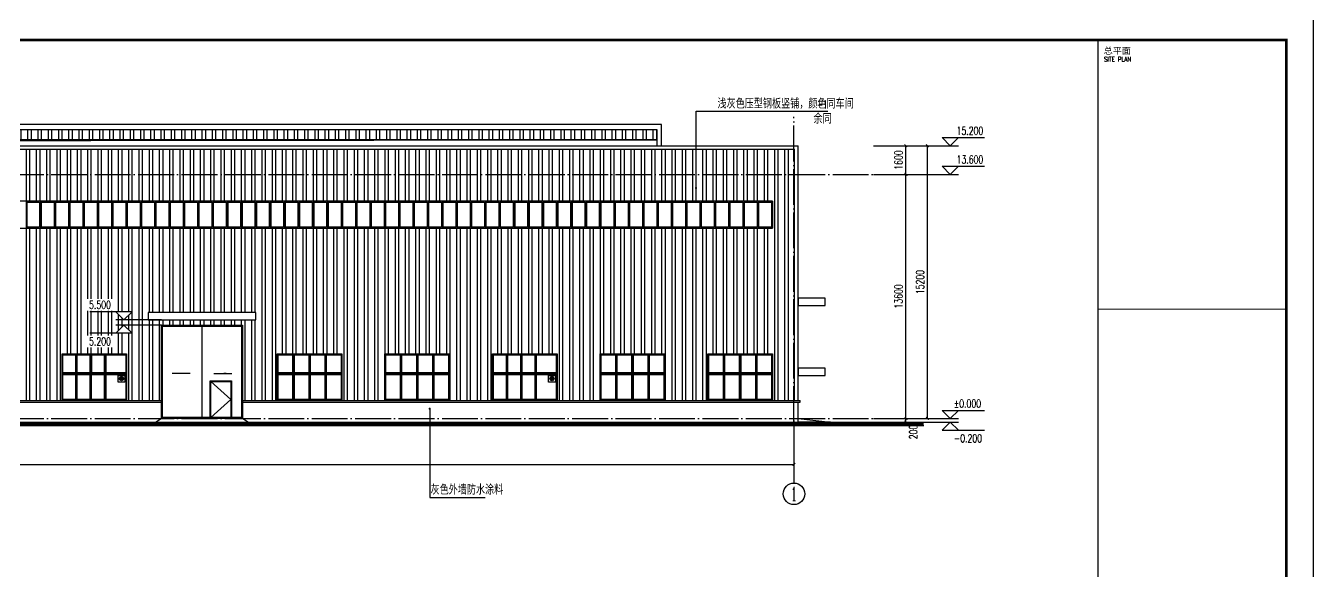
# Model space of a CAD drawing. Extents: x 1900113 to 2270874, y 17288394 to 17931430.
# Drawn here: x 2199099 to 2270874, y 17490709 to 17521107 of the extents above; entities that cross this region are included whole.
import ezdxf
from ezdxf.enums import TextEntityAlignment as Align

# ---------------------------------------------------------------- set-up
doc = ezdxf.new("R2010")
doc.units = 0
doc.header["$LTSCALE"] = 1000
doc.header["$MEASUREMENT"] = 0
doc.linetypes.add('DOTE', pattern=[2.42, 2, -0.2, 0.02, -0.2])
doc.layers.get('Defpoints').update_dxf_attribs({"color": 250})
for name, color, linetype in [('0 - 立面线', 7, 'Continuous'), ('AXIS_TEXT', 7, 'Continuous'), ('AXIS_外部', 171, 'Continuous'), ('DIM_ELEV', 145, 'Continuous'), ('DIM_LEAD', 145, 'Continuous'), ('DOTE', 1, 'DOTE'), ('PUB_DIM', 161, 'Continuous'), ('PUB_TEXT', 7, 'Continuous'), ('TK', 4, 'Continuous'), ('WINDOW', 140, 'Continuous'), ('填充', 8, 'Continuous')]:
    doc.layers.add(name, color=color, linetype=linetype)
doc.styles.add('_TCH_AXIS', font='COMPLEX', dxfattribs={"bigfont": 'GBCBIG'})
doc.styles.add('_TCH_DIM', font='SIMPLEX', dxfattribs={"bigfont": 'GBCBIG'})
doc.styles.add('_TCH_DIM_T3', font='SIMPLEX', dxfattribs={"width": 0.705882, "bigfont": 'GBCBIG'})
doc.styles.add('COMPLEX', font='COMPLEX')
doc.styles.add('ROMANS', font='romans', dxfattribs={"width": 0.65, "height": 231.275})
doc.styles.add('图签宋体', font='', dxfattribs={"height": 300})
doc.styles.get('图签宋体').set_extended_font_data('NSimSun')
doc.dimstyles.new('_TCH_ARCH&&150', dxfattribs={"dimtxt": 446.25, "dimasz": 150, "dimexe": 375, "dimexo": 450, "dimgap": 189.375, "dimtad": 1, "dimdec": 0, "dimzin": 0, "dimdsep": 46, "dimtxsty": '_TCH_DIM_T3', "dimblk": 'ARCHTICK', "dimcen": 0.09, "dimclrt": 7, "dimazin": 2, "dimtfac": 1, "dimtdec": 0, "dimtix": 1, "dimtmove": 2, "dimatfit": 3, "dimfxl": 0, "dimtolj": 1, "dimtzin": 0, "dimarcsym": 0})

# ---------------------------------------------------------------- blocks, each defined once
blk = doc.blocks.new('A$C474D48D3')
h = blk.add_hatch(color=1)
edge = h.paths.add_edge_path()
edge.add_arc((-125, -125), 75, 0, 360)
blk.add_lwpolyline([(-250, 0), (0, 0), (0, -250), (-250, -250)], close=True)
blk.add_circle((-125, -125), 75)
blk = doc.blocks.new('GeYuanFrame_10587063', base_point=(20.09, 4.53))
at = {"layer": 'TK'}
blk.add_lwpolyline([(20.09, 4.53), (20.09, 598.53), (1071.09, 598.53), (1071.09, 4.53)], close=True, dxfattribs=at)
at = {"layer": 'TK', "const_width": 1}
blk.add_lwpolyline([(45.09, 588.53), (1061.09, 588.53), (1061.09, 14.53), (45.09, 14.53)], close=True, dxfattribs=at)
at = {"layer": 'TK'}
for points, const_width in [([(991.09, 588.53), (991.09, 14.53)], 0.4), ([(991.09, 488.5), (1061.09, 488.5)], 0.35)]:
    blk.add_lwpolyline(points, dxfattribs=dict(at, const_width=const_width))
at = {"layer": 'TK', "style": '图签宋体'}
blk.add_text('总平面', height=2.4, dxfattribs=at).set_placement((993.23, 583.28))
at = {"layer": 'TK', "style": 'ROMANS', "width": 0.76}
blk.add_text('SITE PLAN', height=1.697, dxfattribs=at).set_placement((993.35, 580.49))
blk = doc.blocks.new('_ArchTick')
at = {"color": 0, "linetype": 'ByBlock', "const_width": 0.4}
blk.add_lwpolyline([(-0.5, -0.5), (0.5, 0.5)], dxfattribs=at)
blk = doc.blocks.new('*D126')
at = {"layer": 'Defpoints', "color": 0}
for p in [(2245916, 17514424), (2249366, 17514424), (2245916, 17499224)]:
    blk.add_point(p, dxfattribs=at)
at = {"layer": 'PUB_DIM', "color": 0, "lineweight": -2}
for p, q in [((2246366, 17514424), (2249741, 17514424)), ((2249366, 17499224), (2249366, 17514424)), ((2246366, 17499224), (2249741, 17499224))]:
    blk.add_line(p, q, dxfattribs=at)
at = {"layer": 'PUB_DIM', "color": 0, "lineweight": -2, "xscale": 150, "yscale": 150, "zscale": 150}
for p, rotation in [((2249366, 17514424), 90), ((2249366, 17499224), 270)]:
    blk.add_blockref('_ArchTick', p, dxfattribs=dict(at, rotation=rotation))
at = {"layer": 'PUB_DIM', "color": 7, "insert": (2248953, 17506824), "char_height": 446.2, "attachment_point": 5, "rotation": 90, "style": '_TCH_DIM_T3'}
blk.add_mtext('\\A1;15200', dxfattribs=at)
blk = doc.blocks.new('*D127')
at = {"layer": 'Defpoints', "color": 0}
for p in [(2245916, 17499224), (2245916, 17499024), (2248166, 17499224)]:
    blk.add_point(p, dxfattribs=at)
at = {"layer": 'PUB_DIM', "color": 0, "lineweight": -2}
for p, q in [((2246366, 17499224), (2248541, 17499224)), ((2246366, 17499024), (2248541, 17499024)), ((2248166, 17499224), (2248166, 17499374)), ((2248166, 17499024), (2248166, 17499224)), ((2248166, 17499024), (2248166, 17498874))]:
    blk.add_line(p, q, dxfattribs=at)
at = {"layer": 'PUB_DIM', "color": 0, "lineweight": -2, "xscale": 150, "yscale": 150, "zscale": 150}
for p, rotation in [((2248166, 17499224), 270), ((2248166, 17499024), 90)]:
    blk.add_blockref('_ArchTick', p, dxfattribs=dict(at, rotation=rotation))
at = {"layer": 'PUB_DIM', "color": 7, "insert": (2248578, 17498469), "char_height": 446.2, "attachment_point": 5, "rotation": 90, "style": '_TCH_DIM_T3'}
blk.add_mtext('\\A1;200', dxfattribs=at)
blk = doc.blocks.new('*D128')
at = {"layer": 'Defpoints', "color": 0}
for p in [(2245916, 17512824), (2248166, 17512824), (2245916, 17499224)]:
    blk.add_point(p, dxfattribs=at)
at = {"layer": 'PUB_DIM', "color": 0, "lineweight": -2}
for p, q in [((2246366, 17512824), (2248541, 17512824)), ((2248166, 17499224), (2248166, 17512824)), ((2246366, 17499224), (2248541, 17499224))]:
    blk.add_line(p, q, dxfattribs=at)
at = {"layer": 'PUB_DIM', "color": 0, "lineweight": -2, "xscale": 150, "yscale": 150, "zscale": 150}
for p, rotation in [((2248166, 17512824), 90), ((2248166, 17499224), 270)]:
    blk.add_blockref('_ArchTick', p, dxfattribs=dict(at, rotation=rotation))
at = {"layer": 'PUB_DIM', "color": 7, "insert": (2247753, 17506024), "char_height": 446.2, "attachment_point": 5, "rotation": 90, "style": '_TCH_DIM_T3'}
blk.add_mtext('\\A1;13600', dxfattribs=at)
blk = doc.blocks.new('*D129')
at = {"layer": 'Defpoints', "color": 0}
for p in [(2245916, 17514424), (2248166, 17514424), (2245916, 17512824)]:
    blk.add_point(p, dxfattribs=at)
at = {"layer": 'PUB_DIM', "color": 0, "lineweight": -2}
for p, q in [((2246366, 17514424), (2248541, 17514424)), ((2248166, 17512824), (2248166, 17514424)), ((2246366, 17512824), (2248541, 17512824))]:
    blk.add_line(p, q, dxfattribs=at)
at = {"layer": 'PUB_DIM', "color": 0, "lineweight": -2, "xscale": 150, "yscale": 150, "zscale": 150}
for p, rotation in [((2248166, 17514424), 90), ((2248166, 17512824), 270)]:
    blk.add_blockref('_ArchTick', p, dxfattribs=dict(at, rotation=rotation))
at = {"layer": 'PUB_DIM', "color": 7, "insert": (2247753, 17513624), "char_height": 446.2, "attachment_point": 5, "rotation": 90, "style": '_TCH_DIM_T3'}
blk.add_mtext('\\A1;1600', dxfattribs=at)
blk = doc.blocks.new('*D130')
at = {"layer": 'AXIS_外部', "color": 0, "lineweight": -2}
for p, q in [((2133924, 17498674), (2133924, 17496287)), ((2241924, 17498674), (2241924, 17496287)), ((2133924, 17496662), (2241924, 17496662))]:
    blk.add_line(p, q, dxfattribs=at)
at = {"layer": 'Defpoints', "color": 0}
for p in [(2133924, 17499124), (2241924, 17499124), (2241924, 17496662)]:
    blk.add_point(p, dxfattribs=at)
at = {"layer": 'AXIS_外部', "color": 0, "lineweight": -2, "xscale": 150, "yscale": 150, "zscale": 150, "rotation": 180}
blk.add_blockref('_ArchTick', (2133924, 17496662), dxfattribs=at)
at = {"layer": 'AXIS_外部', "color": 0, "lineweight": -2, "xscale": 150, "yscale": 150, "zscale": 150}
blk.add_blockref('_ArchTick', (2241924, 17496662), dxfattribs=at)
at = {"layer": 'AXIS_外部', "color": 7, "insert": (2187924, 17497075), "char_height": 446.2, "attachment_point": 5, "style": '_TCH_DIM_T3'}
blk.add_mtext('\\A1;108000', dxfattribs=at)
blk = doc.blocks.new('_AXISO')
blk.add_circle((0, 0), 0.5)
at = {"layer": 'AXIS_TEXT', "style": 'COMPLEX', "width": 1.041667}
blk.add_attdef('A', text='', height=0.56, dxfattribs=at).set_placement((-0.25, -0.28), (0.25, -0.28), align=Align.FIT)

msp = doc.modelspace()

# ---------------------------------------------------------------- hatches: boundary and pattern name
at = {"layer": 'WINDOW'}
for points in [[(2207265.3, 17501724.2), (2207715.3, 17501724.2), (2207715.3, 17501784.2)], [(2210581.7, 17501724.2), (2210131.7, 17501724.2), (2210131.7, 17501784.2)]]:
    msp.add_hatch(color=256, dxfattribs=at).paths.add_polyline_path(points)
at = {"layer": '填充'}
h = msp.add_hatch(dxfattribs=at)
h.set_pattern_fill('ANSI32,_O', color=256, scale=120, angle=45)
h.set_pattern_definition([(90, (-1624.4, 5784.9), (-571.5, 6e-14), []), (90, (-1433.9, 5975.4), (-571.5, 6e-14), [])])
h.paths.add_polyline_path([(2234299.1, 17515302.3), (2138299.1, 17515302.3), (2138299.1, 17514757.7), (2234299.1, 17514757.7)])
h = msp.add_hatch(dxfattribs=at)
h.set_pattern_fill('ANSI32,_O', color=256, scale=120, angle=45)
h.set_pattern_definition([(90, (0, 0), (-571.5, 6e-14), []), (90, (190.5, 190.5), (-571.5, 6e-14), [])])
edge = h.paths.add_edge_path()
edge.add_line((2241963.5, 17514224.2), (2181881.8, 17514224.2))
edge.add_line((2181881.8, 17514224.2), (2181881.8, 17512035.7))
edge.add_arc((2181881.8, 17512065.7), 30, 90, 270, ccw=False)
edge.add_line((2181881.8, 17512095.7), (2181881.8, 17514224.2))
edge.add_line((2181881.8, 17514224.2), (2133883.5, 17514224.2))
edge.add_line((2133883.5, 17514224.2), (2133883.5, 17500224.2))
edge.add_line((2133883.5, 17500224.2), (2135123.5, 17500224.2))
edge.add_line((2135123.5, 17500224.2), (2135123.5, 17502824.2))
edge.add_line((2135123.5, 17502824.2), (2138723.5, 17502824.2))
edge.add_line((2138723.5, 17502824.2), (2138723.5, 17500224.2))
edge.add_line((2138723.5, 17500224.2), (2141123.5, 17500224.2))
edge.add_line((2141123.5, 17500224.2), (2141123.5, 17502824.2))
edge.add_line((2141123.5, 17502824.2), (2144723.5, 17502824.2))
edge.add_line((2144723.5, 17502824.2), (2144723.5, 17500224.2))
edge.add_line((2144723.5, 17500224.2), (2147123.5, 17500224.2))
edge.add_line((2147123.5, 17500224.2), (2147123.5, 17502824.2))
edge.add_line((2147123.5, 17502824.2), (2150723.5, 17502824.2))
edge.add_line((2150723.5, 17502824.2), (2150723.5, 17500224.2))
edge.add_line((2150723.5, 17500224.2), (2153123.5, 17500224.2))
edge.add_line((2153123.5, 17500224.2), (2153123.5, 17502824.2))
edge.add_line((2153123.5, 17502824.2), (2156723.5, 17502824.2))
edge.add_line((2156723.5, 17502824.2), (2156723.5, 17500224.2))
edge.add_line((2156723.5, 17500224.2), (2158673.5, 17500224.2))
edge.add_line((2158673.5, 17500224.2), (2158673.5, 17504424.2))
edge.add_line((2158673.5, 17504424.2), (2163173.5, 17504424.2))
edge.add_line((2163173.5, 17504424.2), (2163173.5, 17500224.2))
edge.add_line((2163173.5, 17500224.2), (2165123.5, 17500224.2))
edge.add_line((2165123.5, 17500224.2), (2165123.5, 17502824.2))
edge.add_line((2165123.5, 17502824.2), (2168723.5, 17502824.2))
edge.add_line((2168723.5, 17502824.2), (2168723.5, 17500224.2))
edge.add_line((2168723.5, 17500224.2), (2171123.5, 17500224.2))
edge.add_line((2171123.5, 17500224.2), (2171123.5, 17502824.2))
edge.add_line((2171123.5, 17502824.2), (2174723.5, 17502824.2))
edge.add_line((2174723.5, 17502824.2), (2174723.5, 17500224.2))
edge.add_line((2174723.5, 17500224.2), (2177123.5, 17500224.2))
edge.add_line((2177123.5, 17500224.2), (2177123.5, 17502824.2))
edge.add_line((2177123.5, 17502824.2), (2180723.5, 17502824.2))
edge.add_line((2180723.5, 17502824.2), (2180723.5, 17500224.2))
edge.add_line((2180723.5, 17500224.2), (2183123.5, 17500224.2))
edge.add_line((2183123.5, 17500224.2), (2183123.5, 17502824.2))
edge.add_line((2183123.5, 17502824.2), (2186723.5, 17502824.2))
edge.add_line((2186723.5, 17502824.2), (2186723.5, 17500224.2))
edge.add_line((2186723.5, 17500224.2), (2189123.5, 17500224.2))
edge.add_line((2189123.5, 17500224.2), (2189123.5, 17502824.2))
edge.add_line((2189123.5, 17502824.2), (2192723.5, 17502824.2))
edge.add_line((2192723.5, 17502824.2), (2192723.5, 17500224.2))
edge.add_line((2192723.5, 17500224.2), (2195123.5, 17500224.2))
edge.add_line((2195123.5, 17500224.2), (2195123.5, 17502824.2))
edge.add_line((2195123.5, 17502824.2), (2198723.5, 17502824.2))
edge.add_line((2198723.5, 17502824.2), (2198723.5, 17500224.2))
edge.add_line((2198723.5, 17500224.2), (2201123.5, 17500224.2))
edge.add_line((2201123.5, 17500224.2), (2201123.5, 17502824.2))
edge.add_line((2201123.5, 17502824.2), (2204723.5, 17502824.2))
edge.add_line((2204723.5, 17502824.2), (2204723.5, 17500224.2))
edge.add_line((2204723.5, 17500224.2), (2206673.5, 17500224.2))
edge.add_line((2206673.5, 17500224.2), (2206673.5, 17504424.2))
edge.add_line((2206673.5, 17504424.2), (2204573.5, 17504424.2))
edge.add_line((2204573.5, 17504424.2), (2205023.5, 17503974.2))
edge.add_line((2205023.5, 17503974.2), (2204123.5, 17503974.2))
edge.add_line((2204123.5, 17503974.2), (2204573.5, 17504424.2))
edge.add_line((2204573.5, 17504424.2), (2206673.5, 17504424.2))
edge.add_line((2206673.5, 17504424.2), (2211173.5, 17504424.2))
edge.add_line((2211173.5, 17504424.2), (2211173.5, 17500224.2))
edge.add_line((2211173.5, 17500224.2), (2213123.5, 17500224.2))
edge.add_line((2213123.5, 17500224.2), (2213123.5, 17502824.2))
edge.add_line((2213123.5, 17502824.2), (2216723.5, 17502824.2))
edge.add_line((2216723.5, 17502824.2), (2216723.5, 17500224.2))
edge.add_line((2216723.5, 17500224.2), (2219123.5, 17500224.2))
edge.add_line((2219123.5, 17500224.2), (2219123.5, 17502824.2))
edge.add_line((2219123.5, 17502824.2), (2222723.5, 17502824.2))
edge.add_line((2222723.5, 17502824.2), (2222723.5, 17500224.2))
edge.add_line((2222723.5, 17500224.2), (2225123.5, 17500224.2))
edge.add_line((2225123.5, 17500224.2), (2225123.5, 17502824.2))
edge.add_line((2225123.5, 17502824.2), (2228723.5, 17502824.2))
edge.add_line((2228723.5, 17502824.2), (2228723.5, 17500224.2))
edge.add_line((2228723.5, 17500224.2), (2231123.5, 17500224.2))
edge.add_line((2231123.5, 17500224.2), (2231123.5, 17502824.2))
edge.add_line((2231123.5, 17502824.2), (2234723.5, 17502824.2))
edge.add_line((2234723.5, 17502824.2), (2234723.5, 17500224.2))
edge.add_line((2234723.5, 17500224.2), (2237123.5, 17500224.2))
edge.add_line((2237123.5, 17500224.2), (2237123.5, 17502824.2))
edge.add_line((2237123.5, 17502824.2), (2240723.5, 17502824.2))
edge.add_line((2240723.5, 17502824.2), (2240723.5, 17500224.2))
edge.add_line((2240723.5, 17500224.2), (2241963.5, 17500224.2))
edge.add_line((2241963.5, 17500224.2), (2241963.5, 17514224.2))
h.paths.add_polyline_path([(2135123.5, 17509824.2), (2135123.5, 17511324.2), (2240723.5, 17511324.2), (2240723.5, 17509824.2)], flags=16)
h.paths.add_polyline_path([(2205023.5, 17505174.2), (2204573.5, 17504724.2), (2205923.5, 17504724.2), (2205923.5, 17505124.2), (2211923.5, 17505124.2), (2211923.5, 17504724.2), (2205923.5, 17504724.2), (2204573.5, 17504724.2), (2204123.5, 17505174.2)], flags=16)
h.paths.add_polyline_path([(2163923.5, 17505124.2), (2163923.5, 17504724.2), (2157923.5, 17504724.2), (2157923.5, 17505124.2)], flags=16)
h.paths.add_polyline_path([(2202519.4, 17503180.1), (2204002.6, 17503180.1), (2204002.6, 17503849.5), (2202519.4, 17503849.5)], flags=16)
h.paths.add_polyline_path([(2202519.4, 17505220.1), (2204002.6, 17505220.1), (2204002.6, 17505889.5), (2202519.4, 17505889.5)], flags=16)

# ---------------------------------------------------------------- linework, layer by layer
for p, q in [((2234539.1, 17515602.3), (2138059.1, 17515602.3)), ((2234299.1, 17515302.3), (2138299.1, 17515302.3)), ((2234299.1, 17514424.2), (2234299.1, 17515302.3)), ((2234539.1, 17514424.2), (2234539.1, 17515602.3)), ((2234299.1, 17514757.7), (2138299.1, 17514757.7)), ((2242163.5, 17500224.2), (2242163.5, 17514424.2)), ((2127923.5, 17499024.2), (2249162.4, 17499024.2)), ((2127923.5, 17498824.2), (2249162.4, 17498824.2))]:
    msp.add_line(p, q)
for points in [[(2234299.1, 17515302.3), (2138299.1, 17515302.3), (2138299.1, 17514757.7), (2234299.1, 17514757.7)], [(2135123.5, 17509824.2), (2240723.5, 17509824.2), (2240723.5, 17511324.2), (2135123.5, 17511324.2)], [(2243963.5, 17499024.2), (2242163.5, 17499024.2), (2242163.5, 17499224.2)]]:
    msp.add_lwpolyline(points, close=True)
msp.add_lwpolyline([(2138299.1, 17514424.2), (2139537.2, 17514642.4), (2234299.1, 17514757.7)])
at = {"layer": '0 - 立面线'}
for p, q in [((2133683.5, 17514424.2), (2242163.5, 17514424.2)), ((2133883.5, 17514224.2), (2241963.5, 17514224.2)), ((2241963.5, 17500224.2), (2241963.5, 17514224.2)), ((2199123.5, 17511324.2), (2199123.5, 17509824.2)), ((2199923.5, 17511324.2), (2199923.5, 17509824.2)), ((2200723.5, 17511324.2), (2200723.5, 17509824.2)), ((2201523.5, 17511324.2), (2201523.5, 17509824.2)), ((2202323.5, 17511324.2), (2202323.5, 17509824.2)), ((2203123.5, 17511324.2), (2203123.5, 17509824.2)), ((2203923.5, 17511324.2), (2203923.5, 17509824.2)), ((2204723.5, 17511324.2), (2204723.5, 17509824.2)), ((2205523.5, 17511324.2), (2205523.5, 17509824.2)), ((2206323.5, 17511324.2), (2206323.5, 17509824.2)), ((2207123.5, 17511324.2), (2207123.5, 17509824.2)), ((2207923.5, 17511324.2), (2207923.5, 17509824.2)), ((2208723.5, 17511324.2), (2208723.5, 17509824.2)), ((2209523.5, 17511324.2), (2209523.5, 17509824.2)), ((2210323.5, 17511324.2), (2210323.5, 17509824.2)), ((2211123.5, 17511324.2), (2211123.5, 17509824.2)), ((2211923.5, 17511324.2), (2211923.5, 17509824.2)), ((2212723.5, 17511324.2), (2212723.5, 17509824.2)), ((2213523.5, 17511324.2), (2213523.5, 17509824.2)), ((2214323.5, 17511324.2), (2214323.5, 17509824.2)), ((2215123.5, 17511324.2), (2215123.5, 17509824.2)), ((2215923.5, 17511324.2), (2215923.5, 17509824.2)), ((2216723.5, 17511324.2), (2216723.5, 17509824.2)), ((2217523.5, 17511324.2), (2217523.5, 17509824.2)), ((2218323.5, 17511324.2), (2218323.5, 17509824.2)), ((2219123.5, 17511324.2), (2219123.5, 17509824.2)), ((2219923.5, 17511324.2), (2219923.5, 17509824.2)), ((2220723.5, 17511324.2), (2220723.5, 17509824.2)), ((2221523.5, 17511324.2), (2221523.5, 17509824.2)), ((2222323.5, 17511324.2), (2222323.5, 17509824.2)), ((2223123.5, 17511324.2), (2223123.5, 17509824.2)), ((2223923.5, 17511324.2), (2223923.5, 17509824.2)), ((2224723.5, 17511324.2), (2224723.5, 17509824.2)), ((2225523.5, 17511324.2), (2225523.5, 17509824.2)), ((2226323.5, 17511324.2), (2226323.5, 17509824.2)), ((2227123.5, 17511324.2), (2227123.5, 17509824.2)), ((2227923.5, 17511324.2), (2227923.5, 17509824.2)), ((2228723.5, 17511324.2), (2228723.5, 17509824.2)), ((2229523.5, 17511324.2), (2229523.5, 17509824.2)), ((2230323.5, 17511324.2), (2230323.5, 17509824.2)), ((2231123.5, 17511324.2), (2231123.5, 17509824.2)), ((2231923.5, 17511324.2), (2231923.5, 17509824.2)), ((2232723.5, 17511324.2), (2232723.5, 17509824.2)), ((2233523.5, 17511324.2), (2233523.5, 17509824.2)), ((2234323.5, 17511324.2), (2234323.5, 17509824.2)), ((2235123.5, 17511324.2), (2235123.5, 17509824.2)), ((2235923.5, 17511324.2), (2235923.5, 17509824.2)), ((2236723.5, 17511324.2), (2236723.5, 17509824.2)), ((2237523.5, 17511324.2), (2237523.5, 17509824.2)), ((2238323.5, 17511324.2), (2238323.5, 17509824.2)), ((2239123.5, 17511324.2), (2239123.5, 17509824.2)), ((2239923.5, 17511324.2), (2239923.5, 17509824.2)), ((2240723.5, 17511324.2), (2240723.5, 17509824.2)), ((2240723.5, 17511324.2), (2240723.5, 17509824.2)), ((2208923.5, 17504374.2), (2208923.5, 17499274.2)), ((2201923.5, 17502824.2), (2201923.5, 17500224.2)), ((2202723.5, 17502824.2), (2202723.5, 17500224.2)), ((2203523.5, 17502824.2), (2203523.5, 17500224.2)), ((2214023.5, 17502824.2), (2214023.5, 17500224.2)), ((2214923.5, 17502824.2), (2214923.5, 17500224.2)), ((2215823.5, 17502824.2), (2215823.5, 17500224.2)), ((2220023.5, 17502824.2), (2220023.5, 17500224.2)), ((2220923.5, 17502824.2), (2220923.5, 17500224.2)), ((2221823.5, 17502824.2), (2221823.5, 17500224.2)), ((2225923.5, 17502824.2), (2225923.5, 17500224.2)), ((2226723.5, 17502824.2), (2226723.5, 17500224.2)), ((2227523.5, 17502824.2), (2227523.5, 17500224.2)), ((2232023.5, 17502824.2), (2232023.5, 17500224.2)), ((2232923.5, 17502824.2), (2232923.5, 17500224.2)), ((2233823.5, 17502824.2), (2233823.5, 17500224.2)), ((2238023.5, 17502824.2), (2238023.5, 17500224.2)), ((2238923.5, 17502824.2), (2238923.5, 17500224.2)), ((2239823.5, 17502824.2), (2239823.5, 17500224.2)), ((2201123.5, 17501724.2), (2204723.5, 17501724.2)), ((2213123.5, 17501724.2), (2216723.5, 17501724.2)), ((2219123.5, 17501724.2), (2222723.5, 17501724.2)), ((2225123.5, 17501724.2), (2228723.5, 17501724.2)), ((2231123.5, 17501724.2), (2234723.5, 17501724.2)), ((2237123.5, 17501724.2), (2240723.5, 17501724.2)), ((2163173.5, 17500224.2), (2206673.5, 17500224.2)), ((2211173.5, 17500224.2), (2242263.5, 17500224.2)), ((2242263.5, 17500124.2), (2242263.5, 17500224.2)), ((2163173.5, 17500124.2), (2206673.5, 17500124.2)), ((2211173.5, 17500124.2), (2242263.5, 17500124.2)), ((2242163.5, 17499024.2), (2242163.5, 17500124.2))]:
    msp.add_line(p, q, dxfattribs=at)
at = {"layer": '0 - 立面线', "color": 251}
msp.add_lwpolyline([(2242163.5, 17505924.2), (2242163.5, 17505524.2), (2243663.5, 17505524.2), (2243663.5, 17505924.2)], close=True, dxfattribs=at)
at = {"layer": '0 - 立面线'}
for points in [[(2205923.5, 17505124.2), (2205923.5, 17504724.2), (2211923.5, 17504724.2), (2211923.5, 17505124.2)], [(2206673.5, 17504424.2), (2211173.5, 17504424.2), (2211173.5, 17499224.2), (2206673.5, 17499224.2)], [(2201123.5, 17502824.2), (2204723.5, 17502824.2), (2204723.5, 17500224.2), (2201123.5, 17500224.2)], [(2213123.5, 17502824.2), (2216723.5, 17502824.2), (2216723.5, 17500224.2), (2213123.5, 17500224.2)], [(2219123.5, 17502824.2), (2222723.5, 17502824.2), (2222723.5, 17500224.2), (2219123.5, 17500224.2)], [(2225123.5, 17502824.2), (2228723.5, 17502824.2), (2228723.5, 17500224.2), (2225123.5, 17500224.2)], [(2231123.5, 17502824.2), (2234723.5, 17502824.2), (2234723.5, 17500224.2), (2231123.5, 17500224.2)], [(2237123.5, 17502824.2), (2240723.5, 17502824.2), (2240723.5, 17500224.2), (2237123.5, 17500224.2)], [(2242163.5, 17502024.2), (2242163.5, 17501624.2), (2243663.5, 17501624.2), (2243663.5, 17502024.2)], [(2209373.5, 17501324.2), (2210573.5, 17501324.2), (2210573.5, 17499224.2), (2209373.5, 17499224.2)], [(2211173.5, 17499224.2), (2206673.5, 17499224.2), (2206373.5, 17499024.2), (2211473.5, 17499024.2)]]:
    msp.add_lwpolyline(points, close=True, dxfattribs=at)
at = {"layer": '0 - 立面线', "const_width": 200}
msp.add_lwpolyline([(2127923.5, 17498924.2), (2249162.4, 17498924.2)], dxfattribs=at)
at = {"layer": 'AXIS_外部'}
msp.add_line((2241923.5, 17499104.8), (2241923.5, 17495621.7), dxfattribs=at)
at = {"layer": 'DIM_ELEV'}
for p, q in [((2250640.6, 17514424.2), (2250190.6, 17514874.2)), ((2250190.6, 17514874.2), (2252538.1, 17514874.2)), ((2250640.6, 17514424.2), (2251090.6, 17514874.2)), ((2248540.6, 17514424.2), (2251090.6, 17514424.2)), ((2250640.6, 17512824.2), (2250190.6, 17513274.2)), ((2250190.6, 17513274.2), (2252538.1, 17513274.2)), ((2250640.6, 17512824.2), (2251090.6, 17513274.2)), ((2248540.6, 17512824.2), (2251090.6, 17512824.2)), ((2205023.5, 17505174.2), (2202676, 17505174.2)), ((2204573.5, 17504724.2), (2204123.5, 17505174.2)), ((2206673.5, 17504724.2), (2204123.5, 17504724.2)), ((2204573.5, 17504724.2), (2205023.5, 17505174.2)), ((2205023.5, 17503974.2), (2202676, 17503974.2)), ((2204573.5, 17504424.2), (2204123.5, 17503974.2)), ((2206673.5, 17504424.2), (2204123.5, 17504424.2)), ((2204573.5, 17504424.2), (2205023.5, 17503974.2)), ((2250640.6, 17499224.2), (2250190.6, 17499674.2)), ((2250190.6, 17499674.2), (2252538.1, 17499674.2)), ((2250640.6, 17499224.2), (2251090.6, 17499674.2)), ((2248540.6, 17499224.2), (2251090.6, 17499224.2)), ((2248540.6, 17499024.2), (2251090.6, 17499024.2)), ((2250640.6, 17499024.2), (2250190.6, 17498574.2)), ((2250640.6, 17499024.2), (2251090.6, 17498574.2)), ((2250190.6, 17498574.2), (2252538.1, 17498574.2))]:
    msp.add_line(p, q, dxfattribs=at)
at = {"layer": 'DIM_LEAD'}
for p, q in [((2236463.5, 17512065.7), (2236463.5, 17516340.4)), ((2236463.5, 17512065.7), (2236463.5, 17516340.4)), ((2236463.5, 17516340.4), (2243814.7, 17516340.4)), ((2221620, 17499766), (2221620, 17494824.9)), ((2221620, 17494824.9), (2224715.2, 17494824.9))]:
    msp.add_line(p, q, dxfattribs=at)
at = {"layer": 'DIM_LEAD', "const_width": 60}
for points in [[(2236463.5, 17512035.7, 1), (2236463.5, 17512095.7, 1)], [(2236463.5, 17512035.7, 1), (2236463.5, 17512095.7, 1)], [(2221620, 17499796, 1), (2221620, 17499736, 1)]]:
    msp.add_lwpolyline(points, format="xyb", close=True, dxfattribs=at)
at = {"layer": 'DOTE'}
for p, q in [((2241923.5, 17499024.2), (2241923.5, 17516024.2)), ((2127923.5, 17512824.2), (2248018.3, 17512824.2)), ((2127923.5, 17499224.2), (2249162.4, 17499224.2))]:
    msp.add_line(p, q, dxfattribs=at)
at = {"layer": 'WINDOW'}
for points in [[(2199173.5, 17511274.2), (2199873.5, 17511274.2), (2199873.5, 17509874.2), (2199173.5, 17509874.2)], [(2199973.5, 17511274.2), (2200673.5, 17511274.2), (2200673.5, 17509874.2), (2199973.5, 17509874.2)], [(2200773.5, 17511274.2), (2201473.5, 17511274.2), (2201473.5, 17509874.2), (2200773.5, 17509874.2)], [(2201573.5, 17511274.2), (2202273.5, 17511274.2), (2202273.5, 17509874.2), (2201573.5, 17509874.2)], [(2202373.5, 17511274.2), (2203073.5, 17511274.2), (2203073.5, 17509874.2), (2202373.5, 17509874.2)], [(2203173.5, 17511274.2), (2203873.5, 17511274.2), (2203873.5, 17509874.2), (2203173.5, 17509874.2)], [(2203973.5, 17511274.2), (2204673.5, 17511274.2), (2204673.5, 17509874.2), (2203973.5, 17509874.2)], [(2204773.5, 17511274.2), (2205473.5, 17511274.2), (2205473.5, 17509874.2), (2204773.5, 17509874.2)], [(2205573.5, 17511274.2), (2206273.5, 17511274.2), (2206273.5, 17509874.2), (2205573.5, 17509874.2)], [(2206373.5, 17511274.2), (2207073.5, 17511274.2), (2207073.5, 17509874.2), (2206373.5, 17509874.2)], [(2207173.5, 17511274.2), (2207873.5, 17511274.2), (2207873.5, 17509874.2), (2207173.5, 17509874.2)], [(2207973.5, 17511274.2), (2208673.5, 17511274.2), (2208673.5, 17509874.2), (2207973.5, 17509874.2)], [(2208773.5, 17511274.2), (2209473.5, 17511274.2), (2209473.5, 17509874.2), (2208773.5, 17509874.2)], [(2209573.5, 17511274.2), (2210273.5, 17511274.2), (2210273.5, 17509874.2), (2209573.5, 17509874.2)], [(2210373.5, 17511274.2), (2211073.5, 17511274.2), (2211073.5, 17509874.2), (2210373.5, 17509874.2)], [(2211173.5, 17511274.2), (2211873.5, 17511274.2), (2211873.5, 17509874.2), (2211173.5, 17509874.2)], [(2211973.5, 17511274.2), (2212673.5, 17511274.2), (2212673.5, 17509874.2), (2211973.5, 17509874.2)], [(2212773.5, 17511274.2), (2213473.5, 17511274.2), (2213473.5, 17509874.2), (2212773.5, 17509874.2)], [(2213573.5, 17511274.2), (2214273.5, 17511274.2), (2214273.5, 17509874.2), (2213573.5, 17509874.2)], [(2214373.5, 17511274.2), (2215073.5, 17511274.2), (2215073.5, 17509874.2), (2214373.5, 17509874.2)], [(2215173.5, 17511274.2), (2215873.5, 17511274.2), (2215873.5, 17509874.2), (2215173.5, 17509874.2)], [(2215973.5, 17511274.2), (2216673.5, 17511274.2), (2216673.5, 17509874.2), (2215973.5, 17509874.2)], [(2216773.5, 17511274.2), (2217473.5, 17511274.2), (2217473.5, 17509874.2), (2216773.5, 17509874.2)], [(2217573.5, 17511274.2), (2218273.5, 17511274.2), (2218273.5, 17509874.2), (2217573.5, 17509874.2)], [(2218373.5, 17511274.2), (2219073.5, 17511274.2), (2219073.5, 17509874.2), (2218373.5, 17509874.2)], [(2219173.5, 17511274.2), (2219873.5, 17511274.2), (2219873.5, 17509874.2), (2219173.5, 17509874.2)], [(2219973.5, 17511274.2), (2220673.5, 17511274.2), (2220673.5, 17509874.2), (2219973.5, 17509874.2)], [(2220773.5, 17511274.2), (2221473.5, 17511274.2), (2221473.5, 17509874.2), (2220773.5, 17509874.2)], [(2221573.5, 17511274.2), (2222273.5, 17511274.2), (2222273.5, 17509874.2), (2221573.5, 17509874.2)], [(2222373.5, 17511274.2), (2223073.5, 17511274.2), (2223073.5, 17509874.2), (2222373.5, 17509874.2)], [(2223173.5, 17511274.2), (2223873.5, 17511274.2), (2223873.5, 17509874.2), (2223173.5, 17509874.2)], [(2223973.5, 17511274.2), (2224673.5, 17511274.2), (2224673.5, 17509874.2), (2223973.5, 17509874.2)], [(2224773.5, 17511274.2), (2225473.5, 17511274.2), (2225473.5, 17509874.2), (2224773.5, 17509874.2)], [(2225573.5, 17511274.2), (2226273.5, 17511274.2), (2226273.5, 17509874.2), (2225573.5, 17509874.2)], [(2226373.5, 17511274.2), (2227073.5, 17511274.2), (2227073.5, 17509874.2), (2226373.5, 17509874.2)], [(2227173.5, 17511274.2), (2227873.5, 17511274.2), (2227873.5, 17509874.2), (2227173.5, 17509874.2)], [(2227973.5, 17511274.2), (2228673.5, 17511274.2), (2228673.5, 17509874.2), (2227973.5, 17509874.2)], [(2228773.5, 17511274.2), (2229473.5, 17511274.2), (2229473.5, 17509874.2), (2228773.5, 17509874.2)], [(2229573.5, 17511274.2), (2230273.5, 17511274.2), (2230273.5, 17509874.2), (2229573.5, 17509874.2)], [(2230373.5, 17511274.2), (2231073.5, 17511274.2), (2231073.5, 17509874.2), (2230373.5, 17509874.2)], [(2231173.5, 17511274.2), (2231873.5, 17511274.2), (2231873.5, 17509874.2), (2231173.5, 17509874.2)], [(2231973.5, 17511274.2), (2232673.5, 17511274.2), (2232673.5, 17509874.2), (2231973.5, 17509874.2)], [(2232773.5, 17511274.2), (2233473.5, 17511274.2), (2233473.5, 17509874.2), (2232773.5, 17509874.2)], [(2233573.5, 17511274.2), (2234273.5, 17511274.2), (2234273.5, 17509874.2), (2233573.5, 17509874.2)], [(2234373.5, 17511274.2), (2235073.5, 17511274.2), (2235073.5, 17509874.2), (2234373.5, 17509874.2)], [(2235173.5, 17511274.2), (2235873.5, 17511274.2), (2235873.5, 17509874.2), (2235173.5, 17509874.2)], [(2235973.5, 17511274.2), (2236673.5, 17511274.2), (2236673.5, 17509874.2), (2235973.5, 17509874.2)], [(2236773.5, 17511274.2), (2237473.5, 17511274.2), (2237473.5, 17509874.2), (2236773.5, 17509874.2)], [(2237573.5, 17511274.2), (2238273.5, 17511274.2), (2238273.5, 17509874.2), (2237573.5, 17509874.2)], [(2238373.5, 17511274.2), (2239073.5, 17511274.2), (2239073.5, 17509874.2), (2238373.5, 17509874.2)], [(2239173.5, 17511274.2), (2239873.5, 17511274.2), (2239873.5, 17509874.2), (2239173.5, 17509874.2)], [(2239973.5, 17511274.2), (2240673.5, 17511274.2), (2240673.5, 17509874.2), (2239973.5, 17509874.2)], [(2211123.5, 17499274.2), (2206723.5, 17499274.2), (2206723.5, 17504374.2), (2211123.5, 17504374.2), (2211123.5, 17499274.2), (2211123.5, 17499274.2)], [(2201873.5, 17501774.2), (2201173.5, 17501774.2), (2201173.5, 17502774.2), (2201873.5, 17502774.2)], [(2202673.5, 17501774.2), (2201973.5, 17501774.2), (2201973.5, 17502774.2), (2202673.5, 17502774.2)], [(2203473.5, 17501774.2), (2202773.5, 17501774.2), (2202773.5, 17502774.2), (2203473.5, 17502774.2)], [(2204673.5, 17501774.2), (2203573.5, 17501774.2), (2203573.5, 17502774.2), (2204673.5, 17502774.2)], [(2213973.5, 17501774.2), (2213173.5, 17501774.2), (2213173.5, 17502774.2), (2213973.5, 17502774.2)], [(2214873.5, 17501774.2), (2214073.5, 17501774.2), (2214073.5, 17502774.2), (2214873.5, 17502774.2)], [(2215773.5, 17501774.2), (2214973.5, 17501774.2), (2214973.5, 17502774.2), (2215773.5, 17502774.2)], [(2216673.5, 17501774.2), (2215873.5, 17501774.2), (2215873.5, 17502774.2), (2216673.5, 17502774.2)], [(2219973.5, 17501774.2), (2219173.5, 17501774.2), (2219173.5, 17502774.2), (2219973.5, 17502774.2)], [(2220873.5, 17501774.2), (2220073.5, 17501774.2), (2220073.5, 17502774.2), (2220873.5, 17502774.2)], [(2221773.5, 17501774.2), (2220973.5, 17501774.2), (2220973.5, 17502774.2), (2221773.5, 17502774.2)], [(2222673.5, 17501774.2), (2221873.5, 17501774.2), (2221873.5, 17502774.2), (2222673.5, 17502774.2)], [(2225873.5, 17501774.2), (2225173.5, 17501774.2), (2225173.5, 17502774.2), (2225873.5, 17502774.2)], [(2226673.5, 17501774.2), (2225973.5, 17501774.2), (2225973.5, 17502774.2), (2226673.5, 17502774.2)], [(2227473.5, 17501774.2), (2226773.5, 17501774.2), (2226773.5, 17502774.2), (2227473.5, 17502774.2)], [(2228673.5, 17501774.2), (2227573.5, 17501774.2), (2227573.5, 17502774.2), (2228673.5, 17502774.2)], [(2231973.5, 17501774.2), (2231173.5, 17501774.2), (2231173.5, 17502774.2), (2231973.5, 17502774.2)], [(2232873.5, 17501774.2), (2232073.5, 17501774.2), (2232073.5, 17502774.2), (2232873.5, 17502774.2)], [(2233773.5, 17501774.2), (2232973.5, 17501774.2), (2232973.5, 17502774.2), (2233773.5, 17502774.2)], [(2234673.5, 17501774.2), (2233873.5, 17501774.2), (2233873.5, 17502774.2), (2234673.5, 17502774.2)], [(2237973.5, 17501774.2), (2237173.5, 17501774.2), (2237173.5, 17502774.2), (2237973.5, 17502774.2)], [(2238873.5, 17501774.2), (2238073.5, 17501774.2), (2238073.5, 17502774.2), (2238873.5, 17502774.2)], [(2239773.5, 17501774.2), (2238973.5, 17501774.2), (2238973.5, 17502774.2), (2239773.5, 17502774.2)], [(2240673.5, 17501774.2), (2239873.5, 17501774.2), (2239873.5, 17502774.2), (2240673.5, 17502774.2)], [(2201173.5, 17501674.2), (2201873.5, 17501674.2), (2201873.5, 17500274.2), (2201173.5, 17500274.2)], [(2201973.5, 17501674.2), (2202673.5, 17501674.2), (2202673.5, 17500274.2), (2201973.5, 17500274.2)], [(2202773, 17501674.2), (2203473.5, 17501674.2), (2203473.5, 17500274.2), (2202773, 17500274.2)], [(2203573.5, 17501674.2), (2204673.5, 17501674.2), (2204673.5, 17500274.2), (2203573.5, 17500274.2)], [(2213173.5, 17501674.2), (2213973.5, 17501674.2), (2213973.5, 17500274.2), (2213173.5, 17500274.2)], [(2214073.5, 17501674.2), (2214873.5, 17501674.2), (2214873.5, 17500274.2), (2214073.5, 17500274.2)], [(2214973.5, 17501674.2), (2215773.5, 17501674.2), (2215773.5, 17500274.2), (2214973.5, 17500274.2)], [(2215873.5, 17501674.2), (2216673.5, 17501674.2), (2216673.5, 17500274.2), (2215873.5, 17500274.2)], [(2219173.5, 17501674.2), (2219973.5, 17501674.2), (2219973.5, 17500274.2), (2219173.5, 17500274.2)], [(2220073.5, 17501674.2), (2220873.5, 17501674.2), (2220873.5, 17500274.2), (2220073.5, 17500274.2)], [(2220973.5, 17501674.2), (2221773.5, 17501674.2), (2221773.5, 17500274.2), (2220973.5, 17500274.2)], [(2221873.5, 17501674.2), (2222673.5, 17501674.2), (2222673.5, 17500274.2), (2221873.5, 17500274.2)], [(2225173.5, 17501674.2), (2225873.5, 17501674.2), (2225873.5, 17500274.2), (2225173.5, 17500274.2)], [(2225973.5, 17501674.2), (2226673.5, 17501674.2), (2226673.5, 17500274.2), (2225973.5, 17500274.2)], [(2226773, 17501674.2), (2227473.5, 17501674.2), (2227473.5, 17500274.2), (2226773, 17500274.2)], [(2227573.5, 17501674.2), (2228673.5, 17501674.2), (2228673.5, 17500274.2), (2227573.5, 17500274.2)], [(2231173.5, 17501674.2), (2231973.5, 17501674.2), (2231973.5, 17500274.2), (2231173.5, 17500274.2)], [(2232073.5, 17501674.2), (2232873.5, 17501674.2), (2232873.5, 17500274.2), (2232073.5, 17500274.2)], [(2232973.5, 17501674.2), (2233773.5, 17501674.2), (2233773.5, 17500274.2), (2232973.5, 17500274.2)], [(2233873.5, 17501674.2), (2234673.5, 17501674.2), (2234673.5, 17500274.2), (2233873.5, 17500274.2)], [(2237173.5, 17501674.2), (2237973.5, 17501674.2), (2237973.5, 17500274.2), (2237173.5, 17500274.2)], [(2238073.5, 17501674.2), (2238873.5, 17501674.2), (2238873.5, 17500274.2), (2238073.5, 17500274.2)], [(2238973.5, 17501674.2), (2239773.5, 17501674.2), (2239773.5, 17500274.2), (2238973.5, 17500274.2)], [(2239873.5, 17501674.2), (2240673.5, 17501674.2), (2240673.5, 17500274.2), (2239873.5, 17500274.2)], [(2209423.5, 17501274.2), (2210523.5, 17501274.2), (2210523.5, 17499274.2), (2209423.5, 17499274.2)]]:
    msp.add_lwpolyline(points, close=True, dxfattribs=at)
for points in [[(2208265.3, 17501724.2), (2207265.3, 17501724.2)], [(2209581.7, 17501724.2), (2210581.7, 17501724.2)], [(2209423.5, 17501274.2), (2210523.5, 17500274.2), (2209423.5, 17499274.2)]]:
    msp.add_lwpolyline(points, dxfattribs=at)

# ---------------------------------------------------------------- block references
for name, p, xscale, yscale, zscale in [('GeYuanFrame_10587063', (2113223.5, 17432720), 150, 150, 150), ('A$C474D48D3', (2204623.5, 17501624.2), 1.5, 1.5, 1.5), ('A$C474D48D3', (2228623.5, 17501624.2), 1.5, 1.5, 1.5)]:
    msp.add_blockref(name, p, dxfattribs=dict(xscale=xscale, yscale=yscale, zscale=zscale))
at = {"layer": 'AXIS_外部'}
ref = msp.add_blockref('_AXISO', (2241923.5, 17495021.7), dxfattribs=dict(at, xscale=1200, yscale=1200, zscale=1200))
ref.add_attrib('A', '1', dxfattribs={"layer": 'AXIS_TEXT', "height": 772.1, "style": '_TCH_AXIS'}).set_placement((2241758.1, 17494635.7), (2242089, 17494635.7), align=Align.FIT)

# ---------------------------------------------------------------- texts
at = {"layer": 'PUB_TEXT', "style": '_TCH_DIM'}
for s, height, p in [('浅灰色压型钢板竖铺，颜色同车间', 506.383, (2237662.9, 17516497.9)), ('余同', 506.38, (2243014.9, 17515657.9)), ('灰色外墙防水涂料', 506.38, (2221664.6, 17494982.4))]:
    msp.add_text(s, height=height, dxfattribs=at).set_placement(p)
at = {"layer": 'PUB_TEXT', "style": '_TCH_DIM', "width": 0.705882}
for s, p in [('-1', (2243192.2, 17516497.9)), ('15.200', (2250993.1, 17515031.7)), ('13.600', (2250993.1, 17513431.7)), ('5.500', (2202631, 17505331.7)), ('5.200', (2202631, 17503291.7)), ('%%P0.000', (2250843.1, 17499831.7)), ('-0.200', (2250843.1, 17497891.7))]:
    msp.add_text(s, height=446.25, dxfattribs=at).set_placement(p)

# ---------------------------------------------------------------- dimensions: what is measured, and where the dimension line sits
at = {"layer": 'AXIS_外部'}
dim = msp.add_aligned_dim(p1=(2133923.5, 17499124.2), p2=(2241923.5, 17499124.2), distance=-2462.2, dimstyle='_TCH_ARCH&&150', dxfattribs=at)
dim.commit()
dim.dimension.update_dxf_attribs({"geometry": '*D130', "text_midpoint": (2187923.5, 17497074.5)})
at = {"layer": 'PUB_DIM'}
for p1, p2, distance, picture, middle in [((2245916.3, 17499224.2), (2245916.3, 17514424.2), -3449.4, '*D126', (2248953.1, 17506824.2)), ((2245916.3, 17512824.2), (2245916.3, 17514424.2), -2249.4, '*D129', (2247753.1, 17513624.2)), ((2245916.3, 17499224.2), (2245916.3, 17512824.2), -2249.4, '*D128', (2247753.1, 17506024.2))]:
    dim = msp.add_aligned_dim(p1=p1, p2=p2, distance=distance, dimstyle='_TCH_ARCH&&150', dxfattribs=at)
    dim.commit()
    dim.dimension.update_dxf_attribs({"geometry": picture, "text_midpoint": middle})
dim = msp.add_linear_dim(base=(2248165.6, 17499224.2), p1=(2245916.3, 17499024.2), p2=(2245916.3, 17499224.2), angle=90, dimstyle='_TCH_ARCH&&150', dxfattribs=at)
dim.commit()
dim.dimension.update_dxf_attribs({"geometry": '*D127', "text_midpoint": (2248578.1, 17498469.2), "dimtype": 129})

doc.saveas('drawing.dxf')
